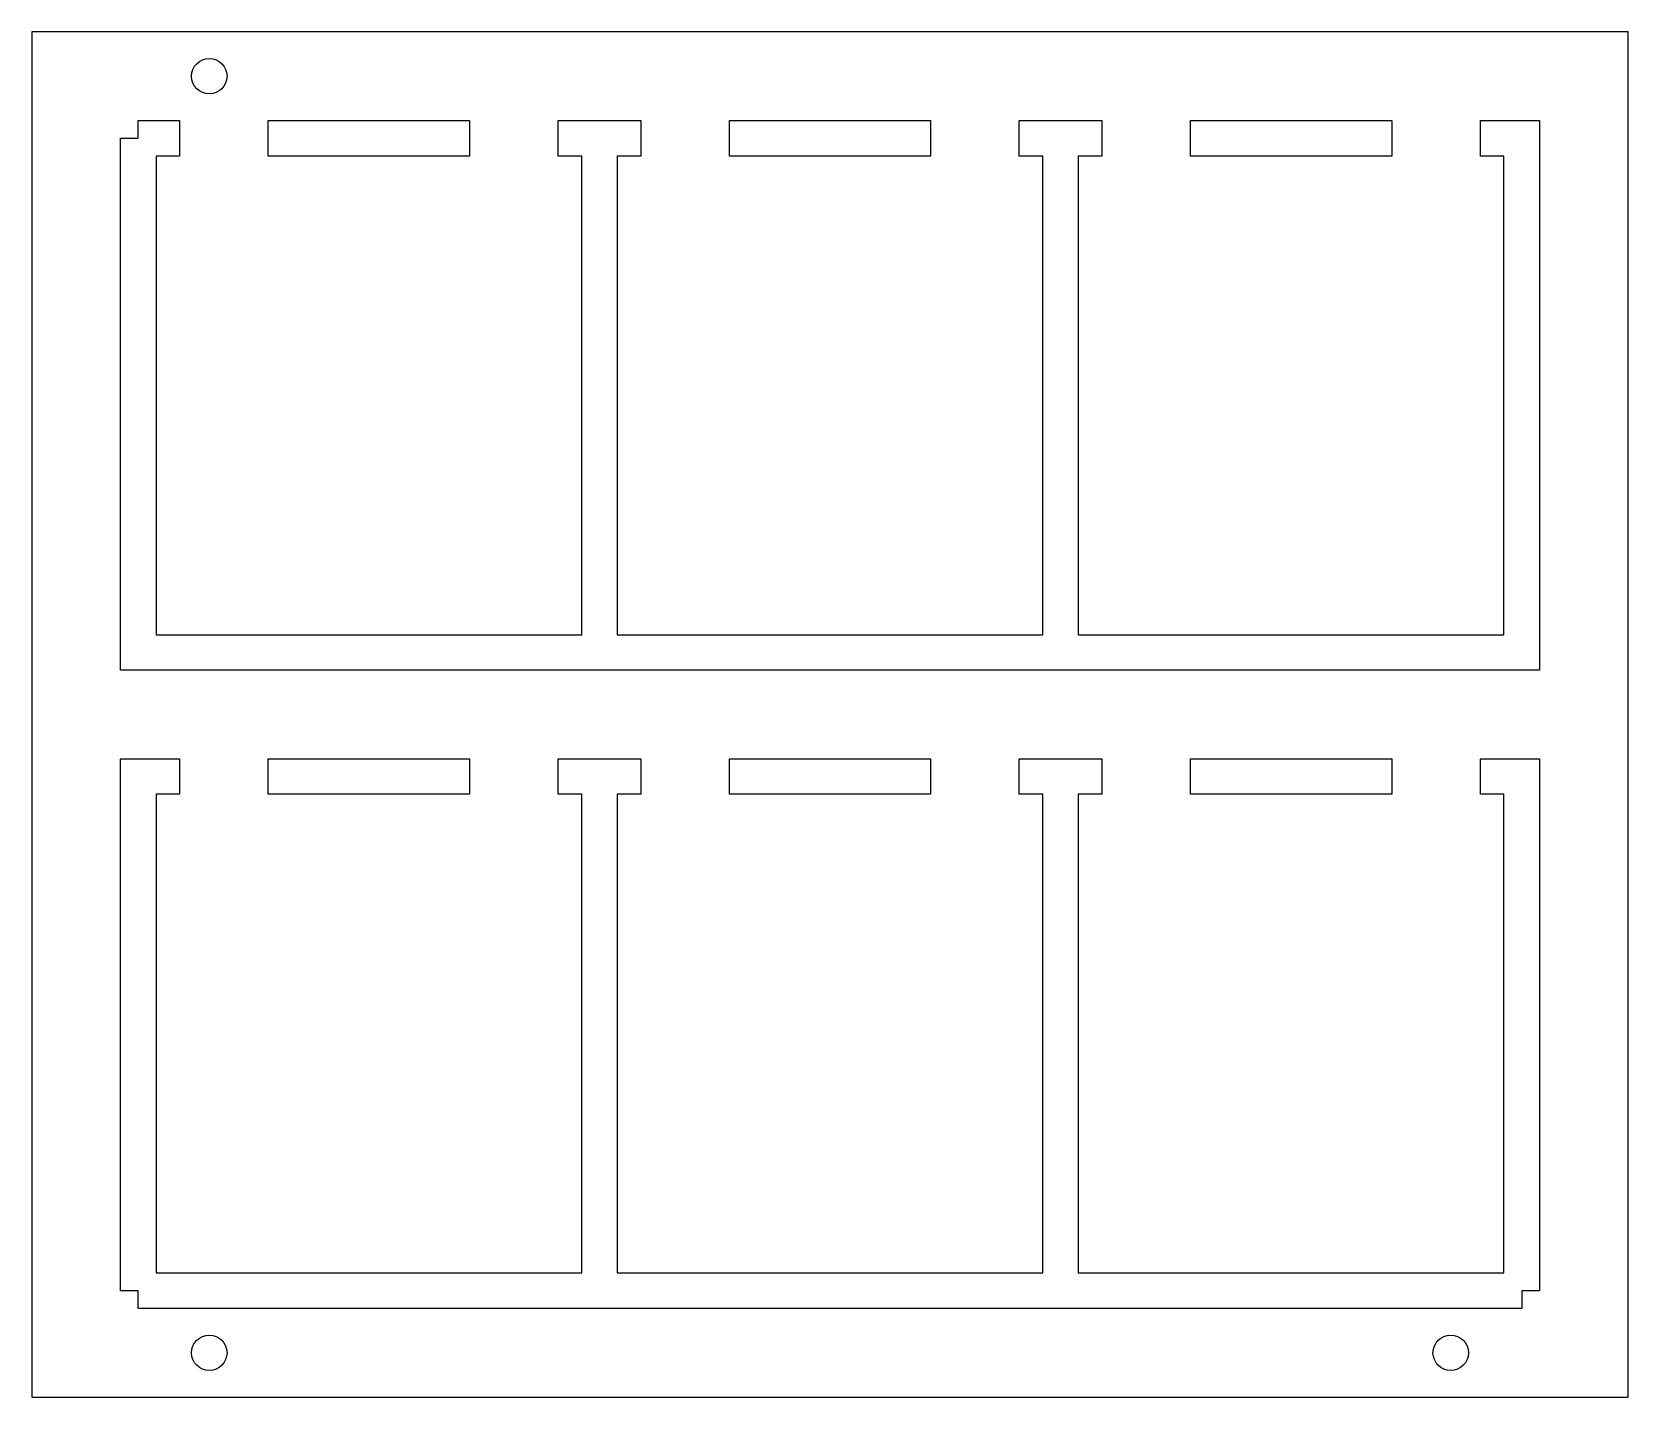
# Model space of a CAD drawing. Header units: millimetres. Extents: x 0 to 90, y 0 to 77.
import ezdxf

# ---------------------------------------------------------------- set-up
doc = ezdxf.new("R2010")
doc.units = ezdxf.units.MM

msp = doc.modelspace()

# ---------------------------------------------------------------- linework, layer by layer
for p, q in [((0, 77, 0.8264), (0, 0, 0.8264)), ((90, 77, 0.8264), (0, 77, 0.8264)), ((90, 0, 0.8264), (90, 77, 0.8264)), ((6, 71, 0.8264), (6, 72, 0.8264)), ((6, 72, 0.8264), (8.3275, 72, 0.8264)), ((8.3275, 72, 0.8264), (8.3275, 70, 0.8264)), ((13.3275, 72, 0.8264), (24.6725, 72, 0.8264)), ((13.3275, 70, 0.8264), (13.3275, 72, 0.8264)), ((24.6725, 72, 0.8264), (24.6725, 70, 0.8264)), ((29.6725, 70, 0.8264), (29.6725, 72, 0.8264)), ((29.6725, 72, 0.8264), (34.3275, 72, 0.8264)), ((34.3275, 72, 0.8264), (34.3275, 70, 0.8264)), ((39.3275, 72, 0.8264), (50.6725, 72, 0.8264)), ((39.3275, 70, 0.8264), (39.3275, 72, 0.8264)), ((50.6725, 72, 0.8264), (50.6725, 70, 0.8264)), ((55.6725, 70, 0.8264), (55.6725, 72, 0.8264)), ((55.6725, 72, 0.8264), (60.3275, 72, 0.8264)), ((60.3275, 72, 0.8264), (60.3275, 70, 0.8264)), ((65.3275, 70, 0.8264), (65.3275, 72, 0.8264)), ((65.3275, 72, 0.8264), (76.6725, 72, 0.8264)), ((76.6725, 72, 0.8264), (76.6725, 70, 0.8264)), ((81.6725, 70, 0.8264), (81.6725, 72, 0.8264)), ((81.6725, 72, 0.8264), (85, 72, 0.8264)), ((85, 72, 0.8264), (85, 41, 0.8264)), ((5, 41, 0.8264), (5, 71, 0.8264)), ((5, 71, 0.8264), (6, 71, 0.8264)), ((8.3275, 70, 0.8264), (7, 70, 0.8264)), ((7, 70, 0.8264), (7, 43, 0.8264)), ((24.6725, 70, 0.8264), (13.3275, 70, 0.8264)), ((31, 70, 0.8264), (29.6725, 70, 0.8264)), ((31, 43, 0.8264), (31, 70, 0.8264)), ((34.3275, 70, 0.8264), (33, 70, 0.8264)), ((33, 70, 0.8264), (33, 43, 0.8264)), ((50.6725, 70, 0.8264), (39.3275, 70, 0.8264)), ((57, 70, 0.8264), (55.6725, 70, 0.8264)), ((57, 43, 0.8264), (57, 70, 0.8264)), ((60.3275, 70, 0.8264), (59, 70, 0.8264)), ((59, 70, 0.8264), (59, 43, 0.8264)), ((76.6725, 70, 0.8264), (65.3275, 70, 0.8264)), ((83, 70, 0.8264), (81.6725, 70, 0.8264)), ((83, 43, 0.8264), (83, 70, 0.8264)), ((7, 43, 0.8264), (31, 43, 0.8264)), ((33, 43, 0.8264), (57, 43, 0.8264)), ((59, 43, 0.8264), (83, 43, 0.8264)), ((85, 41, 0.8264), (5, 41, 0.8264)), ((5, 6, 0.8264), (5, 36, 0.8264)), ((5, 36, 0.8264), (8.3275, 36, 0.8264)), ((8.3275, 36, 0.8264), (8.3275, 34, 0.8264)), ((13.3275, 36, 0.8264), (24.6725, 36, 0.8264)), ((13.3275, 34, 0.8264), (13.3275, 36, 0.8264)), ((24.6725, 36, 0.8264), (24.6725, 34, 0.8264)), ((29.6725, 34, 0.8264), (29.6725, 36, 0.8264)), ((29.6725, 36, 0.8264), (34.3275, 36, 0.8264)), ((34.3275, 36, 0.8264), (34.3275, 34, 0.8264)), ((39.3275, 36, 0.8264), (50.6725, 36, 0.8264)), ((39.3275, 34, 0.8264), (39.3275, 36, 0.8264)), ((50.6725, 36, 0.8264), (50.6725, 34, 0.8264)), ((55.6725, 34, 0.8264), (55.6725, 36, 0.8264)), ((55.6725, 36, 0.8264), (60.3275, 36, 0.8264)), ((60.3275, 36, 0.8264), (60.3275, 34, 0.8264)), ((65.3275, 36, 0.8264), (76.6725, 36, 0.8264)), ((65.3275, 34, 0.8264), (65.3275, 36, 0.8264)), ((76.6725, 36, 0.8264), (76.6725, 34, 0.8264)), ((81.6725, 34, 0.8264), (81.6725, 36, 0.8264)), ((81.6725, 36, 0.8264), (85, 36, 0.8264)), ((85, 36, 0.8264), (85, 6, 0.8264)), ((8.3275, 34, 0.8264), (7, 34, 0.8264)), ((7, 34, 0.8264), (7, 7, 0.8264)), ((24.6725, 34, 0.8264), (13.3275, 34, 0.8264)), ((31, 34, 0.8264), (29.6725, 34, 0.8264)), ((31, 7, 0.8264), (31, 34, 0.8264)), ((34.3275, 34, 0.8264), (33, 34, 0.8264)), ((33, 34, 0.8264), (33, 7, 0.8264)), ((50.6725, 34, 0.8264), (39.3275, 34, 0.8264)), ((57, 34, 0.8264), (55.6725, 34, 0.8264)), ((57, 7, 0.8264), (57, 34, 0.8264)), ((60.3275, 34, 0.8264), (59, 34, 0.8264)), ((59, 34, 0.8264), (59, 7, 0.8264)), ((76.6725, 34, 0.8264), (65.3275, 34, 0.8264)), ((83, 34, 0.8264), (81.6725, 34, 0.8264)), ((83, 7, 0.8264), (83, 34, 0.8264)), ((7, 7, 0.8264), (31, 7, 0.8264)), ((33, 7, 0.8264), (57, 7, 0.8264)), ((59, 7, 0.8264), (83, 7, 0.8264)), ((6, 6, 0.8264), (5, 6, 0.8264)), ((6, 5, 0.8264), (6, 6, 0.8264)), ((85, 6, 0.8264), (84, 6, 0.8264)), ((84, 6, 0.8264), (84, 5, 0.8264)), ((84, 5, 0.8264), (6, 5, 0.8264)), ((0, 0, 0.8264), (90, 0, 0.8264))]:
    msp.add_line(p, q)
for centre in [(10, 74.5, 0.8264), (10, 2.5, 0.8264), (80, 2.5, 0.8264)]:
    msp.add_circle(centre, 1)

doc.saveas('drawing.dxf')
